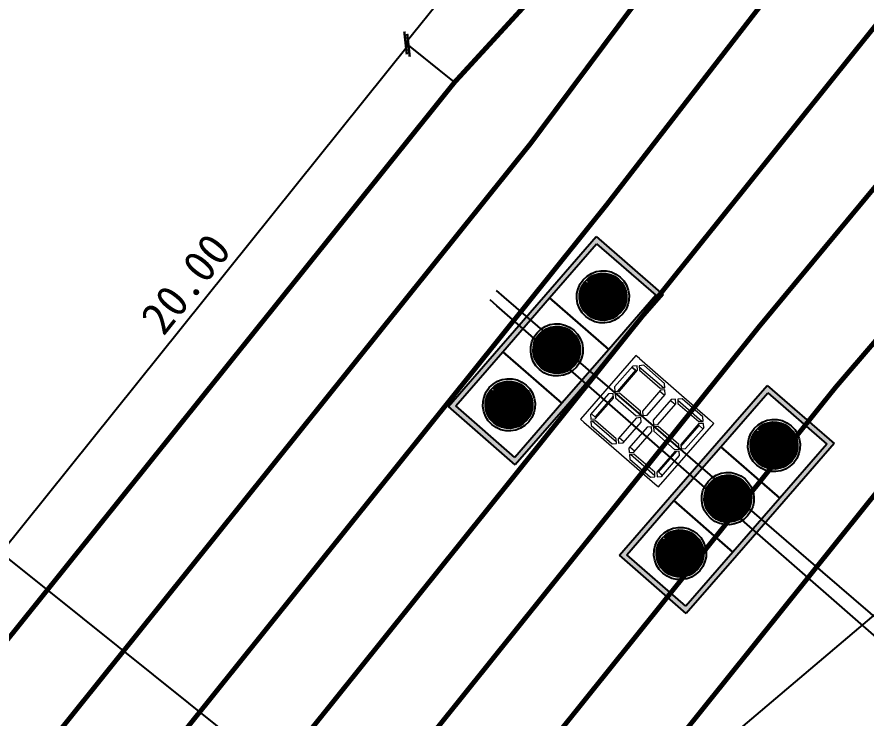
# Model space of a CAD drawing. Header units: millimetres. Extents: x 67546 to 67853, y 50670 to 50921.
# Drawn here: x 67709.6 to 67735.69, y 50813.44 to 50835 of the extents above; entities that cross this region are included whole.
import ezdxf

# ---------------------------------------------------------------- set-up
doc = ezdxf.new("R2010")
doc.units = ezdxf.units.MM
doc.linetypes.add('JTSS01', pattern=[6, 2, -4])
for name, color, linetype in [('@-交通信号', 7, 'Continuous'), ('@-交通标志', 7, 'Continuous'), ('@-注释', 7, 'Continuous'), ('@-设计标注', 7, 'Continuous'), ('@-辅助设计', 4, 'Continuous')]:
    doc.layers.add(name, color=color, linetype=linetype)
doc.layers.add('@-道路标线', color=7, linetype='Continuous', lineweight=0)
doc.layers.get('0').off()
doc.styles.add('--黑体', font='simhei.ttf')
doc.dimstyles.new('标志标注', dxfattribs={"dimtxt": 1, "dimasz": 0.5, "dimexe": 0, "dimexo": 0, "dimgap": 0.25, "dimtad": 1, "dimzin": 0, "dimdsep": 46, "dimtxsty": '--黑体', "dimblk": 'ARCHTICK', "dimcen": 0.09, "dimadec": 0, "dimazin": 0, "dimtfac": 1, "dimtix": 1, "dimtmove": 1, "dimatfit": 0, "dimfxl": 1, "dimtolj": 1, "dimtzin": 0, "dimarcsym": 0})

# ---------------------------------------------------------------- blocks, each defined once
blk = doc.blocks.new('A$C5D3B22B4')
at = {"layer": '@-交通信号'}
for p, q in [((0.115, 16.441), (-6.759, 16.405)), ((-19.019, 16.368), (-19.33, 16.367)), ((-13.857, 16.384), (-19.019, 16.368)), ((-6.759, 16.405), (-13.857, 16.384)), ((-19.019, 16.015), (-19.294, 16.017)), ((-13.854, 16.004), (-19.019, 16.015)), ((-6.759, 15.99), (-13.854, 16.004)), ((0.115, 15.955), (-6.759, 15.99))]:
    blk.add_line(p, q, dxfattribs=at)
blk = doc.blocks.new('A$C2B1B455F')
at = {"layer": '@-交通信号'}
h = blk.add_hatch(color=256, dxfattribs=at)
h.paths.add_polyline_path([(0, 2.307), (0, 0.733), (0, -0.733), (0, -2.307), (-1.816, -2.307), (-1.816, -0.733), (-1.816, 0.733), (-1.816, 2.307)])
h.paths.add_polyline_path([(-0.106, 2.2), (-0.106, 0.733), (-0.106, -0.733), (-0.106, -2.2), (-1.71, -2.2), (-1.71, -0.733), (-1.71, 0.733), (-1.71, 2.2)], flags=16)
for p, q in [((-1.816, 0.733), (-1.816, 2.307)), ((-1.816, 2.307), (0, 2.307)), ((0, 2.307), (0, 0.733)), ((-1.71, 0.733), (-1.71, 2.2)), ((-1.71, 2.2), (-0.106, 2.2)), ((-0.106, 2.2), (-0.106, 0.733)), ((-0.902, 1.727), (-1.088, 1.913)), ((-0.902, 1.739), (-1.079, 1.917)), ((-0.902, 1.751), (-1.071, 1.92)), ((-0.902, 1.763), (-1.062, 1.923)), ((-0.902, 1.776), (-1.053, 1.926)), ((-0.902, 1.788), (-1.044, 1.929)), ((-0.902, 1.8), (-1.034, 1.932)), ((-0.902, 1.812), (-1.025, 1.935)), ((-0.902, 1.824), (-1.015, 1.937)), ((-0.902, 1.836), (-1.005, 1.939)), ((-0.902, 1.848), (-0.995, 1.941)), ((-0.902, 1.86), (-0.985, 1.943)), ((-0.902, 1.872), (-0.975, 1.945)), ((-0.902, 1.884), (-0.964, 1.946)), ((-0.902, 1.896), (-0.954, 1.948)), ((-0.902, 1.908), (-0.943, 1.949)), ((-0.902, 1.92), (-0.931, 1.95)), ((-0.902, 1.932), (-0.92, 1.95)), ((-0.902, 1.944), (-0.908, 1.95)), ((-0.425, 1.467), (-0.902, 1.944)), ((-0.437, 1.467), (-0.902, 1.932)), ((-0.449, 1.467), (-0.902, 1.92)), ((-0.419, 1.473), (-0.896, 1.95)), ((-0.419, 1.486), (-0.884, 1.95)), ((-0.42, 1.498), (-0.871, 1.949)), ((-0.421, 1.511), (-0.858, 1.948)), ((-0.422, 1.525), (-0.844, 1.947)), ((-0.424, 1.539), (-0.831, 1.945)), ((-0.427, 1.553), (-0.816, 1.943)), ((-0.429, 1.568), (-0.801, 1.94)), ((-0.433, 1.584), (-0.785, 1.936)), ((-0.437, 1.6), (-0.769, 1.932)), ((-0.443, 1.618), (-0.752, 1.927)), ((-0.449, 1.636), (-0.733, 1.92)), ((-1.028, 1.467), (-1.3, 1.74)), ((-1.016, 1.467), (-1.295, 1.747)), ((-1.003, 1.467), (-1.29, 1.754)), ((-0.991, 1.467), (-1.285, 1.761)), ((-0.979, 1.467), (-1.28, 1.768)), ((-0.967, 1.467), (-1.275, 1.775)), ((-0.955, 1.467), (-1.269, 1.781)), ((-0.943, 1.467), (-1.263, 1.788)), ((-0.931, 1.467), (-1.258, 1.794)), ((-0.919, 1.467), (-1.252, 1.8)), ((-0.907, 1.467), (-1.246, 1.806)), ((-0.902, 1.474), (-1.24, 1.812)), ((-0.902, 1.486), (-1.234, 1.818)), ((-0.902, 1.498), (-1.228, 1.824)), ((-0.902, 1.51), (-1.221, 1.83)), ((-0.902, 1.522), (-1.215, 1.835)), ((-0.902, 1.535), (-1.208, 1.841)), ((-0.902, 1.547), (-1.202, 1.846)), ((-0.902, 1.559), (-1.195, 1.852)), ((-0.902, 1.571), (-1.188, 1.857)), ((-0.902, 1.583), (-1.181, 1.862)), ((-0.902, 1.595), (-1.174, 1.867)), ((-0.902, 1.607), (-1.167, 1.871)), ((-0.902, 1.619), (-1.159, 1.876)), ((-0.902, 1.631), (-1.152, 1.881)), ((-0.902, 1.643), (-1.144, 1.885)), ((-0.902, 1.655), (-1.136, 1.89)), ((-0.902, 1.667), (-1.129, 1.894)), ((-0.902, 1.679), (-1.121, 1.898)), ((-0.902, 1.691), (-1.113, 1.902)), ((-0.902, 1.703), (-1.105, 1.906)), ((-0.902, 1.715), (-1.096, 1.91)), ((-0.461, 1.467), (-0.902, 1.908)), ((-0.473, 1.467), (-0.902, 1.896)), ((-0.485, 1.467), (-0.902, 1.884)), ((-0.497, 1.467), (-0.902, 1.872)), ((-0.509, 1.467), (-0.902, 1.86)), ((-0.522, 1.467), (-0.902, 1.848)), ((-0.534, 1.467), (-0.902, 1.836)), ((-0.546, 1.467), (-0.902, 1.824)), ((-0.558, 1.467), (-0.902, 1.812)), ((-0.57, 1.467), (-0.902, 1.8)), ((-0.582, 1.467), (-0.902, 1.788)), ((-0.594, 1.467), (-0.902, 1.776)), ((-0.606, 1.467), (-0.902, 1.763)), ((-0.618, 1.467), (-0.902, 1.751)), ((-0.63, 1.467), (-0.902, 1.739)), ((-0.457, 1.656), (-0.713, 1.912)), ((-0.467, 1.678), (-0.691, 1.902)), ((-0.48, 1.704), (-0.666, 1.889)), ((-0.499, 1.734), (-0.635, 1.87)), ((-0.538, 1.785), (-0.584, 1.831)), ((-1.269, 1.467), (-1.373, 1.572)), ((-1.256, 1.467), (-1.371, 1.582)), ((-1.244, 1.467), (-1.369, 1.592)), ((-1.232, 1.467), (-1.366, 1.601)), ((-1.22, 1.467), (-1.363, 1.61)), ((-1.208, 1.467), (-1.36, 1.619)), ((-1.196, 1.467), (-1.357, 1.628)), ((-1.184, 1.467), (-1.354, 1.637)), ((-1.172, 1.467), (-1.351, 1.646)), ((-1.16, 1.467), (-1.347, 1.655)), ((-1.148, 1.467), (-1.344, 1.663)), ((-1.136, 1.467), (-1.34, 1.671)), ((-1.124, 1.467), (-1.336, 1.679)), ((-1.112, 1.467), (-1.332, 1.687)), ((-1.1, 1.467), (-1.328, 1.695)), ((-1.088, 1.467), (-1.323, 1.703)), ((-1.076, 1.467), (-1.319, 1.711)), ((-1.064, 1.467), (-1.315, 1.718)), ((-1.052, 1.467), (-1.31, 1.726)), ((-1.04, 1.467), (-1.305, 1.733)), ((-0.642, 1.467), (-0.902, 1.727)), ((-0.654, 1.467), (-0.902, 1.715)), ((-0.666, 1.467), (-0.902, 1.703)), ((-0.678, 1.467), (-0.902, 1.691)), ((-0.69, 1.467), (-0.902, 1.679)), ((-0.702, 1.467), (-0.902, 1.667)), ((-0.714, 1.467), (-0.902, 1.655)), ((-0.726, 1.467), (-0.902, 1.643)), ((-0.738, 1.467), (-0.902, 1.631)), ((-0.75, 1.467), (-0.902, 1.619)), ((-0.763, 1.467), (-0.902, 1.607)), ((-0.775, 1.467), (-0.902, 1.595)), ((-0.787, 1.467), (-0.902, 1.583)), ((-0.799, 1.467), (-0.902, 1.571)), ((-0.906, 0.985), (-1.385, 1.463)), ((-0.918, 0.985), (-1.385, 1.451)), ((-0.931, 0.985), (-1.384, 1.438)), ((-0.944, 0.986), (-1.383, 1.425)), ((-0.957, 0.988), (-1.382, 1.412)), ((-0.971, 0.99), (-1.38, 1.398)), ((-1.293, 1.467), (-1.377, 1.552)), ((-0.902, 0.992), (-1.377, 1.467)), ((-1.281, 1.467), (-1.375, 1.562)), ((-0.902, 1.004), (-1.365, 1.467)), ((-0.902, 1.016), (-1.353, 1.467)), ((-0.902, 1.029), (-1.341, 1.467)), ((-0.902, 1.041), (-1.329, 1.467)), ((-0.902, 1.053), (-1.317, 1.467)), ((-0.902, 1.065), (-1.305, 1.467)), ((-0.902, 1.077), (-1.293, 1.467)), ((-0.902, 1.089), (-1.281, 1.467)), ((-0.902, 1.101), (-1.269, 1.467)), ((-0.902, 1.113), (-1.256, 1.467)), ((-0.902, 1.125), (-1.244, 1.467)), ((-0.902, 1.137), (-1.232, 1.467)), ((-0.902, 1.149), (-1.22, 1.467)), ((-0.902, 1.161), (-1.208, 1.467)), ((-0.902, 1.173), (-1.196, 1.467)), ((-0.902, 1.185), (-1.184, 1.467)), ((-0.902, 1.197), (-1.172, 1.467)), ((-0.902, 1.209), (-1.16, 1.467)), ((-0.902, 1.221), (-1.148, 1.467)), ((-0.902, 1.233), (-1.136, 1.467)), ((-0.902, 1.245), (-1.124, 1.467)), ((-0.902, 1.257), (-1.112, 1.467)), ((-0.902, 1.269), (-1.1, 1.467)), ((-0.902, 1.282), (-1.088, 1.467)), ((-0.902, 1.294), (-1.076, 1.467)), ((-0.902, 1.306), (-1.064, 1.467)), ((-0.902, 1.318), (-1.052, 1.467)), ((-0.902, 1.33), (-1.04, 1.467)), ((-0.902, 1.342), (-1.028, 1.467)), ((-0.902, 1.354), (-1.016, 1.467)), ((-0.902, 1.366), (-1.003, 1.467)), ((-0.902, 1.378), (-0.991, 1.467)), ((-0.902, 1.39), (-0.979, 1.467)), ((-0.902, 1.402), (-0.967, 1.467)), ((-0.902, 1.414), (-0.955, 1.467)), ((-0.902, 1.426), (-0.943, 1.467)), ((-0.902, 1.438), (-0.931, 1.467)), ((-0.902, 1.45), (-0.919, 1.467)), ((-0.902, 1.462), (-0.907, 1.467)), ((-0.811, 1.467), (-0.902, 1.559)), ((-0.823, 1.467), (-0.902, 1.547)), ((-0.835, 1.467), (-0.902, 1.535)), ((-0.847, 1.467), (-0.902, 1.522)), ((-0.859, 1.467), (-0.902, 1.51)), ((-0.871, 1.467), (-0.902, 1.498)), ((-0.883, 1.467), (-0.902, 1.486)), ((-0.895, 1.467), (-0.902, 1.474)), ((-0.563, 1.123), (-0.902, 1.462)), ((-0.569, 1.117), (-0.902, 1.45)), ((-0.575, 1.112), (-0.902, 1.438)), ((-0.582, 1.106), (-0.902, 1.426)), ((-0.588, 1.1), (-0.902, 1.414)), ((-0.595, 1.095), (-0.902, 1.402)), ((-0.557, 1.129), (-0.895, 1.467)), ((-0.551, 1.136), (-0.883, 1.467)), ((-0.545, 1.142), (-0.871, 1.467)), ((-0.54, 1.148), (-0.859, 1.467)), ((-0.534, 1.155), (-0.847, 1.467)), ((-0.528, 1.161), (-0.835, 1.467)), ((-0.523, 1.168), (-0.823, 1.467)), ((-0.518, 1.175), (-0.811, 1.467)), ((-0.513, 1.181), (-0.799, 1.467)), ((-0.508, 1.188), (-0.787, 1.467)), ((-0.503, 1.196), (-0.775, 1.467)), ((-0.498, 1.203), (-0.763, 1.467)), ((-0.493, 1.21), (-0.75, 1.467)), ((-0.489, 1.218), (-0.738, 1.467)), ((-0.484, 1.225), (-0.726, 1.467)), ((-0.48, 1.233), (-0.714, 1.467)), ((-0.475, 1.241), (-0.702, 1.467)), ((-0.471, 1.249), (-0.69, 1.467)), ((-0.467, 1.257), (-0.678, 1.467)), ((-0.463, 1.265), (-0.666, 1.467)), ((-0.46, 1.273), (-0.654, 1.467)), ((-0.456, 1.282), (-0.642, 1.467)), ((-0.453, 1.29), (-0.63, 1.467)), ((-0.449, 1.299), (-0.618, 1.467)), ((-0.446, 1.308), (-0.606, 1.467)), ((-0.443, 1.317), (-0.594, 1.467)), ((-0.44, 1.326), (-0.582, 1.467)), ((-0.437, 1.335), (-0.57, 1.467)), ((-0.435, 1.345), (-0.558, 1.467)), ((-0.432, 1.354), (-0.546, 1.467)), ((-0.43, 1.364), (-0.534, 1.467)), ((-0.428, 1.374), (-0.522, 1.467)), ((-0.426, 1.384), (-0.509, 1.467)), ((-0.424, 1.394), (-0.497, 1.467)), ((-0.423, 1.405), (-0.485, 1.467)), ((-0.422, 1.416), (-0.473, 1.467)), ((-0.986, 0.992), (-1.378, 1.384)), ((-1.001, 0.995), (-1.375, 1.369)), ((-1.016, 0.998), (-1.371, 1.353)), ((-1.032, 1.002), (-1.367, 1.337)), ((-1.05, 1.008), (-1.362, 1.32)), ((-1.068, 1.014), (-1.355, 1.301)), ((-1.088, 1.022), (-1.348, 1.281)), ((-1.11, 1.031), (-1.338, 1.26)), ((-1.134, 1.044), (-1.325, 1.235)), ((-0.601, 1.089), (-0.902, 1.39)), ((-0.608, 1.084), (-0.902, 1.378)), ((-0.615, 1.079), (-0.902, 1.366)), ((-0.622, 1.074), (-0.902, 1.354)), ((-0.629, 1.069), (-0.902, 1.342)), ((-0.636, 1.064), (-0.902, 1.33)), ((-0.644, 1.059), (-0.902, 1.318)), ((-0.651, 1.055), (-0.902, 1.306)), ((-0.659, 1.05), (-0.902, 1.294)), ((-0.666, 1.046), (-0.902, 1.282)), ((-0.674, 1.042), (-0.902, 1.269)), ((-0.682, 1.037), (-0.902, 1.257)), ((-0.69, 1.033), (-0.902, 1.245)), ((-0.698, 1.03), (-0.902, 1.233)), ((-0.706, 1.026), (-0.902, 1.221)), ((-1.164, 1.062), (-1.307, 1.205)), ((-1.209, 1.095), (-1.274, 1.16)), ((-0.715, 1.022), (-0.902, 1.209)), ((-0.723, 1.019), (-0.902, 1.197)), ((-0.732, 1.015), (-0.902, 1.185)), ((-0.741, 1.012), (-0.902, 1.173)), ((-0.75, 1.009), (-0.902, 1.161)), ((-0.759, 1.006), (-0.902, 1.149)), ((-0.768, 1.003), (-0.902, 1.137)), ((-0.778, 1.001), (-0.902, 1.125)), ((-0.787, 0.998), (-0.902, 1.113)), ((-0.797, 0.996), (-0.902, 1.101)), ((-0.807, 0.994), (-0.902, 1.089)), ((-0.817, 0.992), (-0.902, 1.077)), ((-0.827, 0.99), (-0.902, 1.065)), ((-0.838, 0.989), (-0.902, 1.053)), ((-0.849, 0.987), (-0.902, 1.041)), ((-0.86, 0.986), (-0.902, 1.029)), ((-0.871, 0.985), (-0.902, 1.016)), ((-0.882, 0.985), (-0.902, 1.004)), ((-1.816, -0.733), (-1.816, 0.733)), ((-1.71, 0.733), (-0.106, 0.733)), ((-1.71, -0.733), (-1.71, 0.733)), ((-0.106, 0.733), (-1.71, 0.733)), ((-0.106, 0.733), (-0.106, -0.733)), ((0, 0.733), (0, -0.733)), ((-0.931, 0.026), (-1.258, 0.352)), ((-0.919, 0.026), (-1.252, 0.359)), ((-0.907, 0.026), (-1.246, 0.365)), ((-0.902, 0.033), (-1.24, 0.371)), ((-0.902, 0.045), (-1.234, 0.377)), ((-0.902, 0.057), (-1.228, 0.382)), ((-0.902, 0.069), (-1.221, 0.388)), ((-0.902, 0.081), (-1.215, 0.394)), ((-0.902, 0.093), (-1.208, 0.399)), ((-0.902, 0.105), (-1.202, 0.405)), ((-0.902, 0.117), (-1.195, 0.41)), ((-0.902, 0.129), (-1.188, 0.415)), ((-0.902, 0.141), (-1.181, 0.42)), ((-0.902, 0.153), (-1.174, 0.425)), ((-0.902, 0.165), (-1.167, 0.43)), ((-0.902, 0.177), (-1.159, 0.435)), ((-0.902, 0.189), (-1.152, 0.439)), ((-0.902, 0.201), (-1.144, 0.444)), ((-0.902, 0.213), (-1.136, 0.448)), ((-0.902, 0.225), (-1.129, 0.452)), ((-0.902, 0.238), (-1.121, 0.456)), ((-0.902, 0.25), (-1.113, 0.46)), ((-0.902, 0.262), (-1.105, 0.464)), ((-0.902, 0.274), (-1.096, 0.468)), ((-0.902, 0.286), (-1.088, 0.472)), ((-0.902, 0.298), (-1.079, 0.475)), ((-0.902, 0.31), (-1.071, 0.478)), ((-0.902, 0.322), (-1.062, 0.482)), ((-0.902, 0.334), (-1.053, 0.485)), ((-0.902, 0.346), (-1.044, 0.488)), ((-0.902, 0.358), (-1.034, 0.49)), ((-0.902, 0.37), (-1.025, 0.493)), ((-0.902, 0.382), (-1.015, 0.495)), ((-0.902, 0.394), (-1.005, 0.498)), ((-0.902, 0.406), (-0.995, 0.5)), ((-0.902, 0.418), (-0.985, 0.502)), ((-0.902, 0.43), (-0.975, 0.503)), ((-0.902, 0.442), (-0.964, 0.505)), ((-0.902, 0.454), (-0.954, 0.506)), ((-0.902, 0.466), (-0.943, 0.507)), ((-0.902, 0.478), (-0.931, 0.508)), ((-0.902, 0.491), (-0.92, 0.509)), ((-0.902, 0.503), (-0.908, 0.509)), ((-0.425, 0.026), (-0.902, 0.503)), ((-0.437, 0.026), (-0.902, 0.491)), ((-0.449, 0.026), (-0.902, 0.478)), ((-0.461, 0.026), (-0.902, 0.466)), ((-0.473, 0.026), (-0.902, 0.454)), ((-0.485, 0.026), (-0.902, 0.442)), ((-0.497, 0.026), (-0.902, 0.43)), ((-0.509, 0.026), (-0.902, 0.418)), ((-0.522, 0.026), (-0.902, 0.406)), ((-0.534, 0.026), (-0.902, 0.394)), ((-0.546, 0.026), (-0.902, 0.382)), ((-0.558, 0.026), (-0.902, 0.37)), ((-0.57, 0.026), (-0.902, 0.358)), ((-0.419, 0.032), (-0.896, 0.509)), ((-0.419, 0.044), (-0.884, 0.509)), ((-0.42, 0.057), (-0.871, 0.508)), ((-0.421, 0.07), (-0.858, 0.507)), ((-0.422, 0.083), (-0.844, 0.505)), ((-0.424, 0.097), (-0.831, 0.504)), ((-0.427, 0.112), (-0.816, 0.501)), ((-0.429, 0.127), (-0.801, 0.498)), ((-0.433, 0.142), (-0.785, 0.495)), ((-0.437, 0.159), (-0.769, 0.49)), ((-0.443, 0.176), (-0.752, 0.485)), ((-0.449, 0.195), (-0.733, 0.478)), ((-0.457, 0.215), (-0.713, 0.47)), ((-0.467, 0.237), (-0.691, 0.46)), ((-0.48, 0.262), (-0.666, 0.447)), ((-0.499, 0.293), (-0.635, 0.428)), ((-0.538, 0.344), (-0.584, 0.39)), ((-1.208, 0.026), (-1.36, 0.178)), ((-1.196, 0.026), (-1.357, 0.187)), ((-1.184, 0.026), (-1.354, 0.196)), ((-1.172, 0.026), (-1.351, 0.204)), ((-1.16, 0.026), (-1.347, 0.213)), ((-1.148, 0.026), (-1.344, 0.221)), ((-1.136, 0.026), (-1.34, 0.23)), ((-1.124, 0.026), (-1.336, 0.238)), ((-1.112, 0.026), (-1.332, 0.246)), ((-1.1, 0.026), (-1.328, 0.254)), ((-1.088, 0.026), (-1.323, 0.262)), ((-1.076, 0.026), (-1.319, 0.269)), ((-1.064, 0.026), (-1.315, 0.277)), ((-1.052, 0.026), (-1.31, 0.284)), ((-1.04, 0.026), (-1.305, 0.291)), ((-1.028, 0.026), (-1.3, 0.299)), ((-1.016, 0.026), (-1.295, 0.306)), ((-1.003, 0.026), (-1.29, 0.313)), ((-0.991, 0.026), (-1.285, 0.32)), ((-0.979, 0.026), (-1.28, 0.326)), ((-0.967, 0.026), (-1.275, 0.333)), ((-0.955, 0.026), (-1.269, 0.34)), ((-0.943, 0.026), (-1.263, 0.346)), ((-0.582, 0.026), (-0.902, 0.346)), ((-0.594, 0.026), (-0.902, 0.334)), ((-0.606, 0.026), (-0.902, 0.322)), ((-0.618, 0.026), (-0.902, 0.31)), ((-0.63, 0.026), (-0.902, 0.298)), ((-0.642, 0.026), (-0.902, 0.286)), ((-0.654, 0.026), (-0.902, 0.274)), ((-0.666, 0.026), (-0.902, 0.262)), ((-0.678, 0.026), (-0.902, 0.25)), ((-0.69, 0.026), (-0.902, 0.238)), ((-0.702, 0.026), (-0.902, 0.225)), ((-0.714, 0.026), (-0.902, 0.213)), ((-0.726, 0.026), (-0.902, 0.201)), ((-0.738, 0.026), (-0.902, 0.189)), ((-0.75, 0.026), (-0.902, 0.177)), ((-1.377, 0.026), (-1.385, 0.034)), ((-0.906, -0.457), (-1.385, 0.022)), ((-0.918, -0.457), (-1.385, 0.009)), ((-1.353, 0.026), (-1.384, 0.057)), ((-1.365, 0.026), (-1.384, 0.045)), ((-1.341, 0.026), (-1.383, 0.068)), ((-1.329, 0.026), (-1.382, 0.079)), ((-1.317, 0.026), (-1.381, 0.09)), ((-1.305, 0.026), (-1.379, 0.1)), ((-1.293, 0.026), (-1.377, 0.111)), ((-0.902, -0.449), (-1.377, 0.026)), ((-1.281, 0.026), (-1.375, 0.121)), ((-1.269, 0.026), (-1.373, 0.131)), ((-1.256, 0.026), (-1.371, 0.14)), ((-1.244, 0.026), (-1.369, 0.15)), ((-1.232, 0.026), (-1.366, 0.159)), ((-0.902, -0.437), (-1.365, 0.026)), ((-1.22, 0.026), (-1.363, 0.169)), ((-0.902, -0.425), (-1.353, 0.026)), ((-0.902, -0.413), (-1.341, 0.026)), ((-0.902, -0.401), (-1.329, 0.026)), ((-0.902, -0.389), (-1.317, 0.026)), ((-0.902, -0.377), (-1.305, 0.026)), ((-0.902, -0.365), (-1.293, 0.026)), ((-0.902, -0.353), (-1.281, 0.026)), ((-0.902, -0.341), (-1.269, 0.026)), ((-0.902, -0.329), (-1.256, 0.026)), ((-0.902, -0.317), (-1.244, 0.026)), ((-0.902, -0.305), (-1.232, 0.026)), ((-0.902, -0.293), (-1.22, 0.026)), ((-0.902, -0.281), (-1.208, 0.026)), ((-0.902, -0.269), (-1.196, 0.026)), ((-0.902, -0.256), (-1.184, 0.026)), ((-0.902, -0.244), (-1.172, 0.026)), ((-0.902, -0.232), (-1.16, 0.026)), ((-0.902, -0.22), (-1.148, 0.026)), ((-0.902, -0.208), (-1.136, 0.026)), ((-0.902, -0.196), (-1.124, 0.026)), ((-0.902, -0.184), (-1.112, 0.026)), ((-0.902, -0.172), (-1.1, 0.026)), ((-0.902, -0.16), (-1.088, 0.026)), ((-0.902, -0.148), (-1.076, 0.026)), ((-0.902, -0.136), (-1.064, 0.026)), ((-0.902, -0.124), (-1.052, 0.026)), ((-0.902, -0.112), (-1.04, 0.026)), ((-0.902, -0.1), (-1.028, 0.026)), ((-0.902, -0.088), (-1.016, 0.026)), ((-0.902, -0.076), (-1.003, 0.026)), ((-0.902, -0.064), (-0.991, 0.026)), ((-0.902, -0.052), (-0.979, 0.026)), ((-0.902, -0.04), (-0.967, 0.026)), ((-0.902, -0.028), (-0.955, 0.026)), ((-0.902, -0.016), (-0.943, 0.026)), ((-0.902, -0.003), (-0.931, 0.026)), ((-0.902, 0.009), (-0.919, 0.026)), ((-0.902, 0.021), (-0.907, 0.026)), ((-0.763, 0.026), (-0.902, 0.165)), ((-0.775, 0.026), (-0.902, 0.153)), ((-0.787, 0.026), (-0.902, 0.141)), ((-0.799, 0.026), (-0.902, 0.129)), ((-0.811, 0.026), (-0.902, 0.117)), ((-0.823, 0.026), (-0.902, 0.105)), ((-0.835, 0.026), (-0.902, 0.093)), ((-0.847, 0.026), (-0.902, 0.081)), ((-0.859, 0.026), (-0.902, 0.069)), ((-0.871, 0.026), (-0.902, 0.057)), ((-0.883, 0.026), (-0.902, 0.045)), ((-0.895, 0.026), (-0.902, 0.033)), ((-0.563, -0.318), (-0.902, 0.021)), ((-0.569, -0.324), (-0.902, 0.009)), ((-0.557, -0.312), (-0.895, 0.026)), ((-0.551, -0.306), (-0.883, 0.026)), ((-0.545, -0.3), (-0.871, 0.026)), ((-0.54, -0.294), (-0.859, 0.026)), ((-0.534, -0.287), (-0.847, 0.026)), ((-0.528, -0.28), (-0.835, 0.026)), ((-0.523, -0.274), (-0.823, 0.026)), ((-0.518, -0.267), (-0.811, 0.026)), ((-0.513, -0.26), (-0.799, 0.026)), ((-0.508, -0.253), (-0.787, 0.026)), ((-0.503, -0.246), (-0.775, 0.026)), ((-0.498, -0.239), (-0.763, 0.026)), ((-0.493, -0.231), (-0.75, 0.026)), ((-0.489, -0.224), (-0.738, 0.026)), ((-0.484, -0.216), (-0.726, 0.026)), ((-0.48, -0.209), (-0.714, 0.026)), ((-0.475, -0.201), (-0.702, 0.026)), ((-0.471, -0.193), (-0.69, 0.026)), ((-0.467, -0.185), (-0.678, 0.026)), ((-0.463, -0.177), (-0.666, 0.026)), ((-0.46, -0.169), (-0.654, 0.026)), ((-0.456, -0.16), (-0.642, 0.026)), ((-0.453, -0.152), (-0.63, 0.026)), ((-0.449, -0.143), (-0.618, 0.026)), ((-0.446, -0.134), (-0.606, 0.026)), ((-0.443, -0.125), (-0.594, 0.026)), ((-0.44, -0.116), (-0.582, 0.026)), ((-0.437, -0.107), (-0.57, 0.026)), ((-0.435, -0.097), (-0.558, 0.026)), ((-0.432, -0.087), (-0.546, 0.026)), ((-0.43, -0.078), (-0.534, 0.026)), ((-0.428, -0.068), (-0.522, 0.026)), ((-0.426, -0.058), (-0.509, 0.026)), ((-0.424, -0.047), (-0.497, 0.026)), ((-0.423, -0.037), (-0.485, 0.026)), ((-0.422, -0.026), (-0.473, 0.026)), ((-0.421, -0.015), (-0.461, 0.026)), ((-0.42, -0.004), (-0.449, 0.026)), ((-0.419, 0.008), (-0.437, 0.026)), ((-0.419, 0.02), (-0.425, 0.026)), ((-0.931, -0.456), (-1.384, -0.003)), ((-0.944, -0.455), (-1.383, -0.016)), ((-0.957, -0.454), (-1.382, -0.03)), ((-0.971, -0.452), (-1.38, -0.044)), ((-0.986, -0.45), (-1.378, -0.058)), ((-1.001, -0.447), (-1.375, -0.073)), ((-1.016, -0.443), (-1.371, -0.088)), ((-1.032, -0.439), (-1.367, -0.105)), ((-1.05, -0.434), (-1.362, -0.122)), ((-1.068, -0.428), (-1.355, -0.14)), ((-1.088, -0.42), (-1.348, -0.16)), ((-0.575, -0.33), (-0.902, -0.003)), ((-0.582, -0.336), (-0.902, -0.016)), ((-0.588, -0.341), (-0.902, -0.028)), ((-0.595, -0.347), (-0.902, -0.04)), ((-0.601, -0.352), (-0.902, -0.052)), ((-0.608, -0.358), (-0.902, -0.064)), ((-0.615, -0.363), (-0.902, -0.076)), ((-0.622, -0.368), (-0.902, -0.088)), ((-0.629, -0.373), (-0.902, -0.1)), ((-0.636, -0.378), (-0.902, -0.112)), ((-0.644, -0.382), (-0.902, -0.124)), ((-0.651, -0.387), (-0.902, -0.136)), ((-0.659, -0.391), (-0.902, -0.148)), ((-0.666, -0.396), (-0.902, -0.16)), ((-0.674, -0.4), (-0.902, -0.172)), ((-1.11, -0.41), (-1.338, -0.182)), ((-1.134, -0.397), (-1.325, -0.207)), ((-1.164, -0.38), (-1.307, -0.237)), ((-1.209, -0.347), (-1.274, -0.282)), ((-0.682, -0.404), (-0.902, -0.184)), ((-0.69, -0.408), (-0.902, -0.196)), ((-0.698, -0.412), (-0.902, -0.208)), ((-0.706, -0.416), (-0.902, -0.22)), ((-0.715, -0.419), (-0.902, -0.232)), ((-0.723, -0.423), (-0.902, -0.244)), ((-0.732, -0.426), (-0.902, -0.256)), ((-0.741, -0.43), (-0.902, -0.269)), ((-0.75, -0.433), (-0.902, -0.281)), ((-0.759, -0.436), (-0.902, -0.293)), ((-0.768, -0.438), (-0.902, -0.305)), ((-0.778, -0.441), (-0.902, -0.317)), ((-0.787, -0.443), (-0.902, -0.329)), ((-0.797, -0.446), (-0.902, -0.341)), ((-0.807, -0.448), (-0.902, -0.353)), ((-0.817, -0.45), (-0.902, -0.365)), ((-0.827, -0.451), (-0.902, -0.377)), ((-0.838, -0.453), (-0.902, -0.389)), ((-0.849, -0.454), (-0.902, -0.401)), ((-0.86, -0.455), (-0.902, -0.413)), ((-0.871, -0.456), (-0.902, -0.425)), ((-0.882, -0.457), (-0.902, -0.437)), ((-0.894, -0.457), (-0.902, -0.449)), ((-1.816, -2.307), (-1.816, -0.733)), ((-0.106, -0.733), (-1.71, -0.733)), ((-1.71, -0.733), (-0.106, -0.733)), ((-1.71, -2.2), (-1.71, -0.733)), ((-0.106, -0.733), (-0.106, -2.2)), ((0, -0.733), (0, -2.307)), ((-0.902, -1.266), (-1.129, -1.04)), ((-0.902, -1.254), (-1.121, -1.035)), ((-0.902, -1.242), (-1.113, -1.031)), ((-0.902, -1.23), (-1.105, -1.028)), ((-0.902, -1.218), (-1.096, -1.024)), ((-0.902, -1.206), (-1.088, -1.02)), ((-0.902, -1.194), (-1.079, -1.017)), ((-0.902, -1.182), (-1.071, -1.013)), ((-0.902, -1.17), (-1.062, -1.01)), ((-0.902, -1.158), (-1.053, -1.007)), ((-0.902, -1.146), (-1.044, -1.004)), ((-0.902, -1.134), (-1.034, -1.002)), ((-0.902, -1.122), (-1.025, -0.999)), ((-0.902, -1.11), (-1.015, -0.996)), ((-0.902, -1.098), (-1.005, -0.994)), ((-0.902, -1.086), (-0.995, -0.992)), ((-0.902, -1.074), (-0.985, -0.99)), ((-0.902, -1.062), (-0.975, -0.989)), ((-0.902, -1.05), (-0.964, -0.987)), ((-0.902, -1.038), (-0.954, -0.986)), ((-0.902, -1.025), (-0.943, -0.985)), ((-0.902, -1.013), (-0.931, -0.984)), ((-0.902, -1.001), (-0.92, -0.983)), ((-0.902, -0.989), (-0.908, -0.983)), ((-0.425, -1.466), (-0.902, -0.989)), ((-0.437, -1.466), (-0.902, -1.001)), ((-0.449, -1.466), (-0.902, -1.013)), ((-0.461, -1.466), (-0.902, -1.025)), ((-0.473, -1.466), (-0.902, -1.038)), ((-0.419, -1.46), (-0.896, -0.983)), ((-0.419, -1.448), (-0.884, -0.983)), ((-0.42, -1.435), (-0.871, -0.984)), ((-0.421, -1.422), (-0.858, -0.985)), ((-0.422, -1.409), (-0.844, -0.986)), ((-0.424, -1.395), (-0.831, -0.988)), ((-0.427, -1.38), (-0.816, -0.991)), ((-0.429, -1.365), (-0.801, -0.994)), ((-0.433, -1.35), (-0.785, -0.997)), ((-0.437, -1.333), (-0.769, -1.002)), ((-0.443, -1.316), (-0.752, -1.007)), ((-0.449, -1.297), (-0.733, -1.013)), ((-0.457, -1.277), (-0.713, -1.021)), ((-0.467, -1.255), (-0.691, -1.031)), ((-1.064, -1.466), (-1.315, -1.215)), ((-1.052, -1.466), (-1.31, -1.208)), ((-1.04, -1.466), (-1.305, -1.2)), ((-1.028, -1.466), (-1.3, -1.193)), ((-1.016, -1.466), (-1.295, -1.186)), ((-1.003, -1.466), (-1.29, -1.179)), ((-0.991, -1.466), (-1.285, -1.172)), ((-0.979, -1.466), (-1.28, -1.165)), ((-0.967, -1.466), (-1.275, -1.159)), ((-0.955, -1.466), (-1.269, -1.152)), ((-0.943, -1.466), (-1.263, -1.146)), ((-0.931, -1.466), (-1.258, -1.139)), ((-0.919, -1.466), (-1.252, -1.133)), ((-0.907, -1.466), (-1.246, -1.127)), ((-0.902, -1.459), (-1.24, -1.121)), ((-0.902, -1.447), (-1.234, -1.115)), ((-0.902, -1.435), (-1.228, -1.109)), ((-0.902, -1.423), (-1.221, -1.104)), ((-0.902, -1.411), (-1.215, -1.098)), ((-0.902, -1.399), (-1.208, -1.093)), ((-0.902, -1.387), (-1.202, -1.087)), ((-0.902, -1.375), (-1.195, -1.082)), ((-0.902, -1.363), (-1.188, -1.077)), ((-0.902, -1.351), (-1.181, -1.072)), ((-0.902, -1.339), (-1.174, -1.067)), ((-0.902, -1.327), (-1.167, -1.062)), ((-0.902, -1.315), (-1.159, -1.057)), ((-0.902, -1.303), (-1.152, -1.053)), ((-0.902, -1.291), (-1.144, -1.048)), ((-0.902, -1.278), (-1.136, -1.044)), ((-0.485, -1.466), (-0.902, -1.05)), ((-0.497, -1.466), (-0.902, -1.062)), ((-0.509, -1.466), (-0.902, -1.074)), ((-0.522, -1.466), (-0.902, -1.086)), ((-0.534, -1.466), (-0.902, -1.098)), ((-0.546, -1.466), (-0.902, -1.11)), ((-0.558, -1.466), (-0.902, -1.122)), ((-0.57, -1.466), (-0.902, -1.134)), ((-0.582, -1.466), (-0.902, -1.146)), ((-0.594, -1.466), (-0.902, -1.158)), ((-0.606, -1.466), (-0.902, -1.17)), ((-0.618, -1.466), (-0.902, -1.182)), ((-0.63, -1.466), (-0.902, -1.194)), ((-0.642, -1.466), (-0.902, -1.206)), ((-0.48, -1.23), (-0.666, -1.045)), ((-0.499, -1.199), (-0.635, -1.064)), ((-0.538, -1.148), (-0.584, -1.102)), ((-1.293, -1.466), (-1.377, -1.381)), ((-1.281, -1.466), (-1.375, -1.371)), ((-1.269, -1.466), (-1.373, -1.361)), ((-1.256, -1.466), (-1.371, -1.351)), ((-1.244, -1.466), (-1.369, -1.342)), ((-1.232, -1.466), (-1.366, -1.332)), ((-1.22, -1.466), (-1.363, -1.323)), ((-1.208, -1.466), (-1.36, -1.314)), ((-1.196, -1.466), (-1.357, -1.305)), ((-1.184, -1.466), (-1.354, -1.296)), ((-1.172, -1.466), (-1.351, -1.288)), ((-1.16, -1.466), (-1.347, -1.279)), ((-1.148, -1.466), (-1.344, -1.271)), ((-1.136, -1.466), (-1.34, -1.262)), ((-1.124, -1.466), (-1.336, -1.254)), ((-1.112, -1.466), (-1.332, -1.246)), ((-1.1, -1.466), (-1.328, -1.238)), ((-1.088, -1.466), (-1.323, -1.23)), ((-1.076, -1.466), (-1.319, -1.223)), ((-0.654, -1.466), (-0.902, -1.218)), ((-0.666, -1.466), (-0.902, -1.23)), ((-0.678, -1.466), (-0.902, -1.242)), ((-0.69, -1.466), (-0.902, -1.254)), ((-0.702, -1.466), (-0.902, -1.266)), ((-0.714, -1.466), (-0.902, -1.278)), ((-0.726, -1.466), (-0.902, -1.291)), ((-0.738, -1.466), (-0.902, -1.303)), ((-0.75, -1.466), (-0.902, -1.315)), ((-0.763, -1.466), (-0.902, -1.327)), ((-0.775, -1.466), (-0.902, -1.339)), ((-0.787, -1.466), (-0.902, -1.351)), ((-0.799, -1.466), (-0.902, -1.363)), ((-0.811, -1.466), (-0.902, -1.375)), ((-0.823, -1.466), (-0.902, -1.387)), ((-0.906, -1.949), (-1.385, -1.47)), ((-0.918, -1.949), (-1.385, -1.483)), ((-0.931, -1.948), (-1.384, -1.495)), ((-0.944, -1.947), (-1.383, -1.508)), ((-0.957, -1.946), (-1.382, -1.522)), ((-0.971, -1.944), (-1.38, -1.535)), ((-0.986, -1.942), (-1.378, -1.55)), ((-0.902, -1.941), (-1.377, -1.466)), ((-1.001, -1.939), (-1.375, -1.565)), ((-0.902, -1.929), (-1.365, -1.466)), ((-0.902, -1.917), (-1.353, -1.466)), ((-0.902, -1.905), (-1.341, -1.466)), ((-0.902, -1.893), (-1.329, -1.466)), ((-0.902, -1.881), (-1.317, -1.466)), ((-0.902, -1.869), (-1.305, -1.466)), ((-0.902, -1.857), (-1.293, -1.466)), ((-0.902, -1.845), (-1.281, -1.466)), ((-0.902, -1.833), (-1.269, -1.466)), ((-0.902, -1.821), (-1.256, -1.466)), ((-0.902, -1.809), (-1.244, -1.466)), ((-0.902, -1.797), (-1.232, -1.466)), ((-0.902, -1.785), (-1.22, -1.466)), ((-0.902, -1.772), (-1.208, -1.466)), ((-0.902, -1.76), (-1.196, -1.466)), ((-0.902, -1.748), (-1.184, -1.466)), ((-0.902, -1.736), (-1.172, -1.466)), ((-0.902, -1.724), (-1.16, -1.466)), ((-0.902, -1.712), (-1.148, -1.466)), ((-0.902, -1.7), (-1.136, -1.466)), ((-0.902, -1.688), (-1.124, -1.466)), ((-0.902, -1.676), (-1.112, -1.466)), ((-0.902, -1.664), (-1.1, -1.466)), ((-0.902, -1.652), (-1.088, -1.466)), ((-0.902, -1.64), (-1.076, -1.466)), ((-0.902, -1.628), (-1.064, -1.466)), ((-0.902, -1.616), (-1.052, -1.466)), ((-0.902, -1.604), (-1.04, -1.466)), ((-0.902, -1.592), (-1.028, -1.466)), ((-0.902, -1.58), (-1.016, -1.466)), ((-0.902, -1.568), (-1.003, -1.466)), ((-0.902, -1.556), (-0.991, -1.466)), ((-0.902, -1.544), (-0.979, -1.466)), ((-0.902, -1.531), (-0.967, -1.466)), ((-0.902, -1.519), (-0.955, -1.466)), ((-0.902, -1.507), (-0.943, -1.466)), ((-0.902, -1.495), (-0.931, -1.466)), ((-0.902, -1.483), (-0.919, -1.466)), ((-0.902, -1.471), (-0.907, -1.466)), ((-0.835, -1.466), (-0.902, -1.399)), ((-0.847, -1.466), (-0.902, -1.411)), ((-0.859, -1.466), (-0.902, -1.423)), ((-0.871, -1.466), (-0.902, -1.435)), ((-0.883, -1.466), (-0.902, -1.447)), ((-0.895, -1.466), (-0.902, -1.459)), ((-0.563, -1.81), (-0.902, -1.471)), ((-0.569, -1.816), (-0.902, -1.483)), ((-0.575, -1.822), (-0.902, -1.495)), ((-0.582, -1.828), (-0.902, -1.507)), ((-0.588, -1.833), (-0.902, -1.519)), ((-0.595, -1.839), (-0.902, -1.531)), ((-0.601, -1.844), (-0.902, -1.544)), ((-0.608, -1.849), (-0.902, -1.556)), ((-0.557, -1.804), (-0.895, -1.466)), ((-0.551, -1.798), (-0.883, -1.466)), ((-0.545, -1.792), (-0.871, -1.466)), ((-0.54, -1.785), (-0.859, -1.466)), ((-0.534, -1.779), (-0.847, -1.466)), ((-0.528, -1.772), (-0.835, -1.466)), ((-0.523, -1.766), (-0.823, -1.466)), ((-0.518, -1.759), (-0.811, -1.466)), ((-0.513, -1.752), (-0.799, -1.466)), ((-0.508, -1.745), (-0.787, -1.466)), ((-0.503, -1.738), (-0.775, -1.466)), ((-0.498, -1.731), (-0.763, -1.466)), ((-0.493, -1.723), (-0.75, -1.466)), ((-0.489, -1.716), (-0.738, -1.466)), ((-0.484, -1.708), (-0.726, -1.466)), ((-0.48, -1.701), (-0.714, -1.466)), ((-0.475, -1.693), (-0.702, -1.466)), ((-0.471, -1.685), (-0.69, -1.466)), ((-0.467, -1.677), (-0.678, -1.466)), ((-0.463, -1.669), (-0.666, -1.466)), ((-0.46, -1.66), (-0.654, -1.466)), ((-0.456, -1.652), (-0.642, -1.466)), ((-0.453, -1.643), (-0.63, -1.466)), ((-0.449, -1.635), (-0.618, -1.466)), ((-0.446, -1.626), (-0.606, -1.466)), ((-0.443, -1.617), (-0.594, -1.466)), ((-0.44, -1.608), (-0.582, -1.466)), ((-0.437, -1.598), (-0.57, -1.466)), ((-0.435, -1.589), (-0.558, -1.466)), ((-0.432, -1.579), (-0.546, -1.466)), ((-0.43, -1.57), (-0.534, -1.466)), ((-0.428, -1.56), (-0.522, -1.466)), ((-0.426, -1.549), (-0.509, -1.466)), ((-0.424, -1.539), (-0.497, -1.466)), ((-0.423, -1.528), (-0.485, -1.466)), ((-0.422, -1.518), (-0.473, -1.466)), ((-1.016, -1.935), (-1.371, -1.58)), ((-1.032, -1.931), (-1.367, -1.597)), ((-1.05, -1.926), (-1.362, -1.614)), ((-1.068, -1.92), (-1.355, -1.632)), ((-1.088, -1.912), (-1.348, -1.652)), ((-1.11, -1.902), (-1.338, -1.674)), ((-1.134, -1.889), (-1.325, -1.698)), ((-1.164, -1.872), (-1.307, -1.728)), ((-0.615, -1.855), (-0.902, -1.568)), ((-0.622, -1.86), (-0.902, -1.58)), ((-0.629, -1.865), (-0.902, -1.592)), ((-0.636, -1.869), (-0.902, -1.604)), ((-0.644, -1.874), (-0.902, -1.616)), ((-0.651, -1.879), (-0.902, -1.628)), ((-0.659, -1.883), (-0.902, -1.64)), ((-0.666, -1.888), (-0.902, -1.652)), ((-0.674, -1.892), (-0.902, -1.664)), ((-0.682, -1.896), (-0.902, -1.676)), ((-0.69, -1.9), (-0.902, -1.688)), ((-0.698, -1.904), (-0.902, -1.7)), ((-0.706, -1.908), (-0.902, -1.712)), ((-0.715, -1.911), (-0.902, -1.724)), ((-0.723, -1.915), (-0.902, -1.736)), ((-1.209, -1.839), (-1.274, -1.773)), ((-0.732, -1.918), (-0.902, -1.748)), ((-0.741, -1.921), (-0.902, -1.76)), ((-0.75, -1.924), (-0.902, -1.772)), ((-0.759, -1.927), (-0.902, -1.785)), ((-0.768, -1.93), (-0.902, -1.797)), ((-0.778, -1.933), (-0.902, -1.809)), ((-0.787, -1.935), (-0.902, -1.821)), ((-0.797, -1.937), (-0.902, -1.833)), ((-0.807, -1.94), (-0.902, -1.845)), ((-0.817, -1.942), (-0.902, -1.857)), ((-0.827, -1.943), (-0.902, -1.869)), ((-0.838, -1.945), (-0.902, -1.881)), ((-0.849, -1.946), (-0.902, -1.893)), ((-0.86, -1.947), (-0.902, -1.905)), ((-0.871, -1.948), (-0.902, -1.917)), ((-0.882, -1.949), (-0.902, -1.929)), ((-0.106, -2.2), (-1.71, -2.2)), ((0, -2.307), (-1.816, -2.307))]:
    blk.add_line(p, q, dxfattribs=at)
for centre, major_axis, start_param, end_param in [((-0.902, 1.467), (0.379, 0.379), 5.497787, 11.780972), ((-0.902, 1.467), (-0.342, 0.342), 3.926991, 10.210176), ((-0.902, 0.026), (0.379, 0.379), 5.497787, 11.780972), ((-0.902, 0.026), (-0.342, 0.342), 3.926991, 10.210176), ((-0.902, -1.466), (0.379, 0.379), 5.497787, 11.780972), ((-0.902, -1.466), (-0.342, 0.342), 3.926991, 10.210176)]:
    blk.add_ellipse(centre, major_axis=major_axis, ratio=1, start_param=start_param, end_param=end_param, dxfattribs=at)
blk = doc.blocks.new('A$C2D777034')
at = {"layer": '@-交通信号', "linetype": 'Continuous', "lineweight": 0}
for p, q in [((-2.12, 0.864), (-2.12, -0.864)), ((-2.022, 0.864), (-2.12, 0.864)), ((-1.959, 0.724), (-2.024, 0.659)), ((-2.022, 0.864), (-0.098, 0.864)), ((-1.893, 0.659), (-1.959, 0.724)), ((-1.864, 0.819), (-1.929, 0.753)), ((-1.929, 0.753), (-1.864, 0.688)), ((-1.913, 0.738), (-1.25, 0.738)), ((-1.3, 0.819), (-1.864, 0.819)), ((-1.234, 0.753), (-1.3, 0.819)), ((-1.3, 0.688), (-1.234, 0.753)), ((-1.205, 0.724), (-1.27, 0.659)), ((-1.14, 0.659), (-1.205, 0.724)), ((-0.915, 0.724), (-0.98, 0.659)), ((-0.85, 0.659), (-0.915, 0.724)), ((-0.82, 0.819), (-0.885, 0.753)), ((-0.885, 0.753), (-0.82, 0.688)), ((-0.87, 0.738), (-0.206, 0.738)), ((-0.256, 0.819), (-0.82, 0.819)), ((-0.191, 0.753), (-0.256, 0.819)), ((-0.256, 0.688), (-0.191, 0.753)), ((-0.161, 0.724), (-0.227, 0.659)), ((-0.096, 0.659), (-0.161, 0.724)), ((0, 0.864), (-0.098, 0.864)), ((0, -0.864), (0, 0.864)), ((-2.024, 0.659), (-2.024, 0.094)), ((-2.022, 0.633), (-2.024, 0.633)), ((-2.022, 0.633), (-2.022, 0.66)), ((-2.022, 0.633), (-2.022, 0.633)), ((-2.022, 0.633), (-1.926, 0.633)), ((-2.021, 0.633), (-2.021, 0.661)), ((-1.926, 0.633), (-2.021, 0.633)), ((-2.017, 0.633), (-2.017, 0.633)), ((-1.991, 0.633), (-1.991, 0.633)), ((-1.948, 0.633), (-1.948, 0.633)), ((-1.926, 0.633), (-1.926, 0.638)), ((-1.926, 0.633), (-1.922, 0.633)), ((-1.926, 0.633), (-1.926, 0.633)), ((-1.893, 0.633), (-1.926, 0.633)), ((-1.922, 0.633), (-1.922, 0.066)), ((-1.893, 0.094), (-1.893, 0.659)), ((-1.864, 0.688), (-1.3, 0.688)), ((-1.27, 0.659), (-1.27, 0.094)), ((-1.14, 0.633), (-1.27, 0.633)), ((-1.14, 0.094), (-1.14, 0.659)), ((-0.98, 0.659), (-0.98, 0.094)), ((-0.85, 0.633), (-0.98, 0.633)), ((-0.85, 0.094), (-0.85, 0.659)), ((-0.82, 0.688), (-0.256, 0.688)), ((-0.227, 0.659), (-0.227, 0.094)), ((-0.194, 0.633), (-0.227, 0.633)), ((-0.198, 0.066), (-0.198, 0.633)), ((-0.198, 0.633), (-0.194, 0.633)), ((-0.194, 0.638), (-0.194, 0.633)), ((-0.194, 0.633), (-0.098, 0.633)), ((-0.194, 0.633), (-0.194, 0.633)), ((-0.099, 0.633), (-0.194, 0.633)), ((-0.172, 0.633), (-0.172, 0.633)), ((-0.129, 0.633), (-0.129, 0.633)), ((-0.103, 0.633), (-0.103, 0.633)), ((-0.099, 0.661), (-0.099, 0.633)), ((-0.098, 0.66), (-0.098, 0.633)), ((-0.098, 0.633), (-0.098, 0.633)), ((-0.098, 0.633), (-0.096, 0.633)), ((-0.096, 0.094), (-0.096, 0.659)), ((-2.024, 0.094), (-1.959, 0.029)), ((-1.959, 0.029), (-1.893, 0.094)), ((-1.864, 0.065), (-1.929, 0)), ((-1.3, 0.065), (-1.864, 0.065)), ((-1.234, 0), (-1.3, 0.065)), ((-1.27, 0.094), (-1.205, 0.029)), ((-1.205, 0.029), (-1.14, 0.094)), ((-0.98, 0.094), (-0.915, 0.029)), ((-0.915, 0.029), (-0.85, 0.094)), ((-0.82, 0.065), (-0.885, 0)), ((-0.256, 0.065), (-0.82, 0.065)), ((-0.191, 0), (-0.256, 0.065)), ((-0.227, 0.094), (-0.161, 0.029)), ((-0.198, -0.008), (-0.198, 0.008)), ((-0.161, 0.029), (-0.096, 0.094)), ((-1.959, -0.029), (-2.024, -0.095)), ((-2.024, -0.095), (-2.024, -0.659)), ((-1.893, -0.095), (-1.959, -0.029)), ((-1.929, 0), (-1.864, -0.065)), ((-1.922, -0.066), (-1.922, -0.633)), ((-1.893, -0.659), (-1.893, -0.095)), ((-1.864, -0.065), (-1.3, -0.065)), ((-1.3, -0.065), (-1.234, 0)), ((-1.205, -0.029), (-1.27, -0.095)), ((-1.27, -0.095), (-1.27, -0.659)), ((-1.14, -0.095), (-1.205, -0.029)), ((-1.14, -0.659), (-1.14, -0.095)), ((-0.915, -0.029), (-0.98, -0.095)), ((-0.98, -0.095), (-0.98, -0.659)), ((-0.85, -0.095), (-0.915, -0.029)), ((-0.885, 0), (-0.82, -0.065)), ((-0.85, -0.659), (-0.85, -0.095)), ((-0.82, -0.065), (-0.256, -0.065)), ((-0.256, -0.065), (-0.191, 0)), ((-0.161, -0.029), (-0.227, -0.095)), ((-0.227, -0.095), (-0.227, -0.659)), ((-0.198, -0.633), (-0.198, -0.066)), ((-0.096, -0.095), (-0.161, -0.029)), ((-0.096, -0.659), (-0.096, -0.095)), ((-2.022, -0.633), (-2.024, -0.633)), ((-2.024, -0.659), (-1.959, -0.724)), ((-2.022, -0.633), (-2.022, -0.633)), ((-2.022, -0.661), (-2.022, -0.633)), ((-1.926, -0.633), (-2.022, -0.633)), ((-2.021, -0.662), (-2.021, -0.633)), ((-2.021, -0.633), (-1.926, -0.633)), ((-2.017, -0.633), (-2.017, -0.633)), ((-1.991, -0.633), (-1.991, -0.633)), ((-1.959, -0.724), (-1.893, -0.659)), ((-1.948, -0.633), (-1.948, -0.633)), ((-1.864, -0.688), (-1.929, -0.753)), ((-1.922, -0.633), (-1.926, -0.633)), ((-1.926, -0.633), (-1.926, -0.633)), ((-1.926, -0.633), (-1.926, -0.638)), ((-1.893, -0.633), (-1.926, -0.633)), ((-1.3, -0.688), (-1.864, -0.688)), ((-1.234, -0.753), (-1.3, -0.688)), ((-1.14, -0.633), (-1.27, -0.633)), ((-1.27, -0.659), (-1.205, -0.724)), ((-1.205, -0.724), (-1.14, -0.659)), ((-0.85, -0.633), (-0.98, -0.633)), ((-0.98, -0.659), (-0.915, -0.724)), ((-0.915, -0.724), (-0.85, -0.659)), ((-0.82, -0.688), (-0.885, -0.753)), ((-0.256, -0.688), (-0.82, -0.688)), ((-0.191, -0.753), (-0.256, -0.688)), ((-0.194, -0.633), (-0.227, -0.633)), ((-0.227, -0.659), (-0.161, -0.724)), ((-0.194, -0.633), (-0.198, -0.633)), ((-0.098, -0.633), (-0.194, -0.633)), ((-0.194, -0.633), (-0.194, -0.633)), ((-0.194, -0.633), (-0.099, -0.633)), ((-0.194, -0.638), (-0.194, -0.633)), ((-0.172, -0.633), (-0.172, -0.633)), ((-0.161, -0.724), (-0.096, -0.659)), ((-0.129, -0.633), (-0.129, -0.633)), ((-0.103, -0.633), (-0.103, -0.633)), ((-0.099, -0.633), (-0.099, -0.662)), ((-0.098, -0.633), (-0.098, -0.633)), ((-0.098, -0.633), (-0.096, -0.633)), ((-0.098, -0.633), (-0.098, -0.661)), ((-2.12, -0.864), (-2.022, -0.864)), ((-2.022, -0.864), (-1.073, -0.864)), ((-1.929, -0.753), (-1.864, -0.819)), ((-1.25, -0.738), (-1.913, -0.738)), ((-1.864, -0.819), (-1.3, -0.819)), ((-1.3, -0.819), (-1.234, -0.753)), ((-1.073, -0.864), (-0.098, -0.864)), ((-0.885, -0.753), (-0.82, -0.819)), ((-0.206, -0.738), (-0.87, -0.738)), ((-0.82, -0.819), (-0.256, -0.819)), ((-0.256, -0.819), (-0.191, -0.753)), ((-0.098, -0.864), (0, -0.864))]:
    blk.add_line(p, q, dxfattribs=at)
blk = doc.blocks.new('_ARCHTICK')
at = {"color": 0, "linetype": 'ByBlock', "const_width": 0.15}
blk.add_lwpolyline([(-0.5, -0.5), (0.5, 0.5)], dxfattribs=at)
blk = doc.blocks.new('*D35')
at = {"layer": '@-注释', "color": 0, "lineweight": -2, "transparency": 16777216}
for p, q in [((67709.121, 50818.52), (67696.673, 50802.992)), ((67710.538, 50817.384), (67709.121, 50818.52)), ((67698.089, 50801.856), (67696.673, 50802.992))]:
    blk.add_line(p, q, dxfattribs=at)
at = {"layer": 'Defpoints', "color": 0, "transparency": 16777216}
for p in [(67710.538, 50817.384), (67696.673, 50802.992), (67698.089, 50801.856)]:
    blk.add_point(p, dxfattribs=at)
at = {"layer": '@-注释', "color": 0, "lineweight": -2, "transparency": 16777216, "xscale": 0.5, "yscale": 0.5, "zscale": 0.5}
for p, rotation in [((67709.121, 50818.52), 51.28186345871043), ((67696.673, 50802.992), 231.2818634587104)]:
    blk.add_blockref('_ARCHTICK', p, dxfattribs=dict(at, rotation=rotation))
at = {"layer": '@-注释', "color": 0, "transparency": 16777216, "insert": (67702.307, 50811.229), "char_height": 1, "attachment_point": 5, "rotation": 51.2819, "style": '--黑体'}
blk.add_mtext('\\A1;20.00', dxfattribs=at)
blk = doc.blocks.new('*D36')
at = {"layer": '@-注释', "color": 0, "lineweight": -2, "transparency": 16777216}
for p, q in [((67721.542, 50834.196), (67740.307, 50857.603)), ((67741.813, 50856.395), (67740.307, 50857.603)), ((67723.048, 50832.989), (67721.542, 50834.196))]:
    blk.add_line(p, q, dxfattribs=at)
at = {"layer": 'Defpoints', "color": 0, "transparency": 16777216}
for p in [(67740.307, 50857.603), (67741.813, 50856.395), (67723.048, 50832.989)]:
    blk.add_point(p, dxfattribs=at)
at = {"layer": '@-注释', "color": 0, "lineweight": -2, "transparency": 16777216, "xscale": 0.5, "yscale": 0.5, "zscale": 0.5}
for p, rotation in [((67740.307, 50857.603), 51.28062089927658), ((67721.542, 50834.196), 231.2806208992766)]:
    blk.add_blockref('_ARCHTICK', p, dxfattribs=dict(at, rotation=rotation))
at = {"layer": '@-注释', "color": 0, "transparency": 16777216, "insert": (67730.335, 50846.372), "char_height": 1, "attachment_point": 5, "rotation": 51.2806, "style": '--黑体'}
blk.add_mtext('\\A1;30.00', dxfattribs=at)
blk = doc.blocks.new('*D100')
at = {"layer": '@-设计标注', "color": 0, "lineweight": -2, "transparency": 16777216}
for p, q in [((67721.631, 50834.125), (67709.121, 50818.52)), ((67723.048, 50832.989), (67721.631, 50834.125)), ((67710.538, 50817.384), (67709.121, 50818.52))]:
    blk.add_line(p, q, dxfattribs=at)
at = {"layer": 'Defpoints', "color": 0, "transparency": 16777216}
for p in [(67723.048, 50832.989), (67709.121, 50818.52), (67710.538, 50817.384)]:
    blk.add_point(p, dxfattribs=at)
at = {"layer": '@-设计标注', "color": 0, "lineweight": -2, "transparency": 16777216, "xscale": 0.5, "yscale": 0.5, "zscale": 0.5}
for p, rotation in [((67721.631, 50834.125), 51.28186345872466), ((67709.121, 50818.52), 231.2818634587247)]:
    blk.add_blockref('_ARCHTICK', p, dxfattribs=dict(at, rotation=rotation))
at = {"layer": '@-设计标注', "color": 0, "transparency": 16777216, "insert": (67714.786, 50826.795), "char_height": 1, "attachment_point": 5, "rotation": 51.2819, "style": '--黑体'}
blk.add_mtext('\\A1;20.00', dxfattribs=at)

msp = doc.modelspace()

# ---------------------------------------------------------------- linework, layer by layer
at = {"layer": '@-交通标志', "linetype": 'Continuous'}
msp.add_line((67731.054, 50812.471), (67746.647, 50825.669, -1293.08), dxfattribs=at)
at = {"layer": '@-辅助设计'}
msp.add_lwpolyline([(67724.658, 50806.064), (67710.538, 50817.384)], dxfattribs=at)
at = {"layer": '@-道路标线', "color": 7, "linetype": 'JTSS01', "flags": 128}
for points in [[(67707.396, 50794.282, 0.15, 0.15, 0), (67719.9, 50809.878, 0.15, 0.15, 0), (67732.41, 50825.483, 0.15, 0.15, 0), (67751.566, 50848.576, 0.15, 0.15, 0), (67790.015, 50896.535, 0, 0, 0)], [(67712.738, 50815.332, 0.15, 0.15, 0), (67725.388, 50831.112, 0.15, 0.15, 0), (67742.56, 50854.139, 0, 0, 0)], [(67715.219, 50813.631, 0.15, 0.15, 0), (67727.729, 50829.236, 0.15, 0.15, 0), (67745.29, 50851.95, 0, 0, 0)], [(67709.732, 50792.409, 0.15, 0.15, 0), (67722.241, 50808.002, 0.15, 0.15, 0), (67734.751, 50823.606, 0.15, 0.15, 0), (67754.296, 50846.387, 0, 0, 0)]]:
    msp.add_lwpolyline(points, format="xyseb", dxfattribs=at)
at = {"layer": '@-道路标线', "color": 7, "linetype": 'Continuous', "const_width": 0.15, "flags": 128}
for points in [[(67723.048, 50832.989), (67743.373, 50855.144)], [(67723.048, 50832.989), (67710.538, 50817.384)], [(67737.092, 50821.73), (67724.582, 50806.125)], [(67707.836, 50814.015), (67710.538, 50817.384)], [(67700.374, 50799.911), (67712.878, 50815.508)], [(67702.715, 50798.035), (67715.219, 50813.631)]]:
    msp.add_lwpolyline(points, dxfattribs=at)
at = {"layer": '@-道路标线', "color": 30, "linetype": 'Continuous', "ltscale": 0.08, "const_width": 0.15, "flags": 128}
for points in [[(67730.07, 50827.359), (67748.835, 50850.765)], [(67730.07, 50827.359), (67717.56, 50811.755)]]:
    msp.add_lwpolyline(points, dxfattribs=at)

# ---------------------------------------------------------------- block references
at = {"layer": '@-交通信号', "xscale": 1.5, "yscale": 1.5, "zscale": 1.5, "rotation": 318.9891696313806}
for name, p in [('A$C2B1B455F', (67727.183, 50823.844)), ('A$C2D777034', (67730.163, 50821.525)), ('A$C2B1B455F', (67732.439, 50819.273))]:
    msp.add_blockref(name, p, dxfattribs=at)
at = {"layer": '@-交通信号', "rotation": 318.9891696313806}
msp.add_blockref('A$C5D3B22B4', (67728.185, 50801.552), dxfattribs=at)

# ---------------------------------------------------------------- dimensions: what is measured, and where the dimension line sits
at = {"layer": '@-注释'}
dim = msp.add_aligned_dim(p1=(67723.048, 50832.989), p2=(67741.813, 50856.395), distance=1.931, dimstyle='标志标注', dxfattribs=at)
dim.commit()
dim.dimension.update_dxf_attribs({"geometry": '*D36', "text_midpoint": (67730.335, 50846.372)})
dim = msp.add_aligned_dim(p1=(67710.538, 50817.384), p2=(67698.089, 50801.856), distance=-1.816, text='20.00', dimstyle='标志标注', dxfattribs=at)
dim.commit()
dim.dimension.update_dxf_attribs({"geometry": '*D35', "text_midpoint": (67702.307, 50811.229)})
at = {"layer": '@-设计标注'}
dim = msp.add_aligned_dim(p1=(67723.048, 50832.989), p2=(67710.538, 50817.384), distance=-1.816, dimstyle='标志标注', dxfattribs=at)
dim.commit()
dim.dimension.update_dxf_attribs({"geometry": '*D100', "text_midpoint": (67714.786, 50826.795)})

doc.saveas('drawing.dxf')
